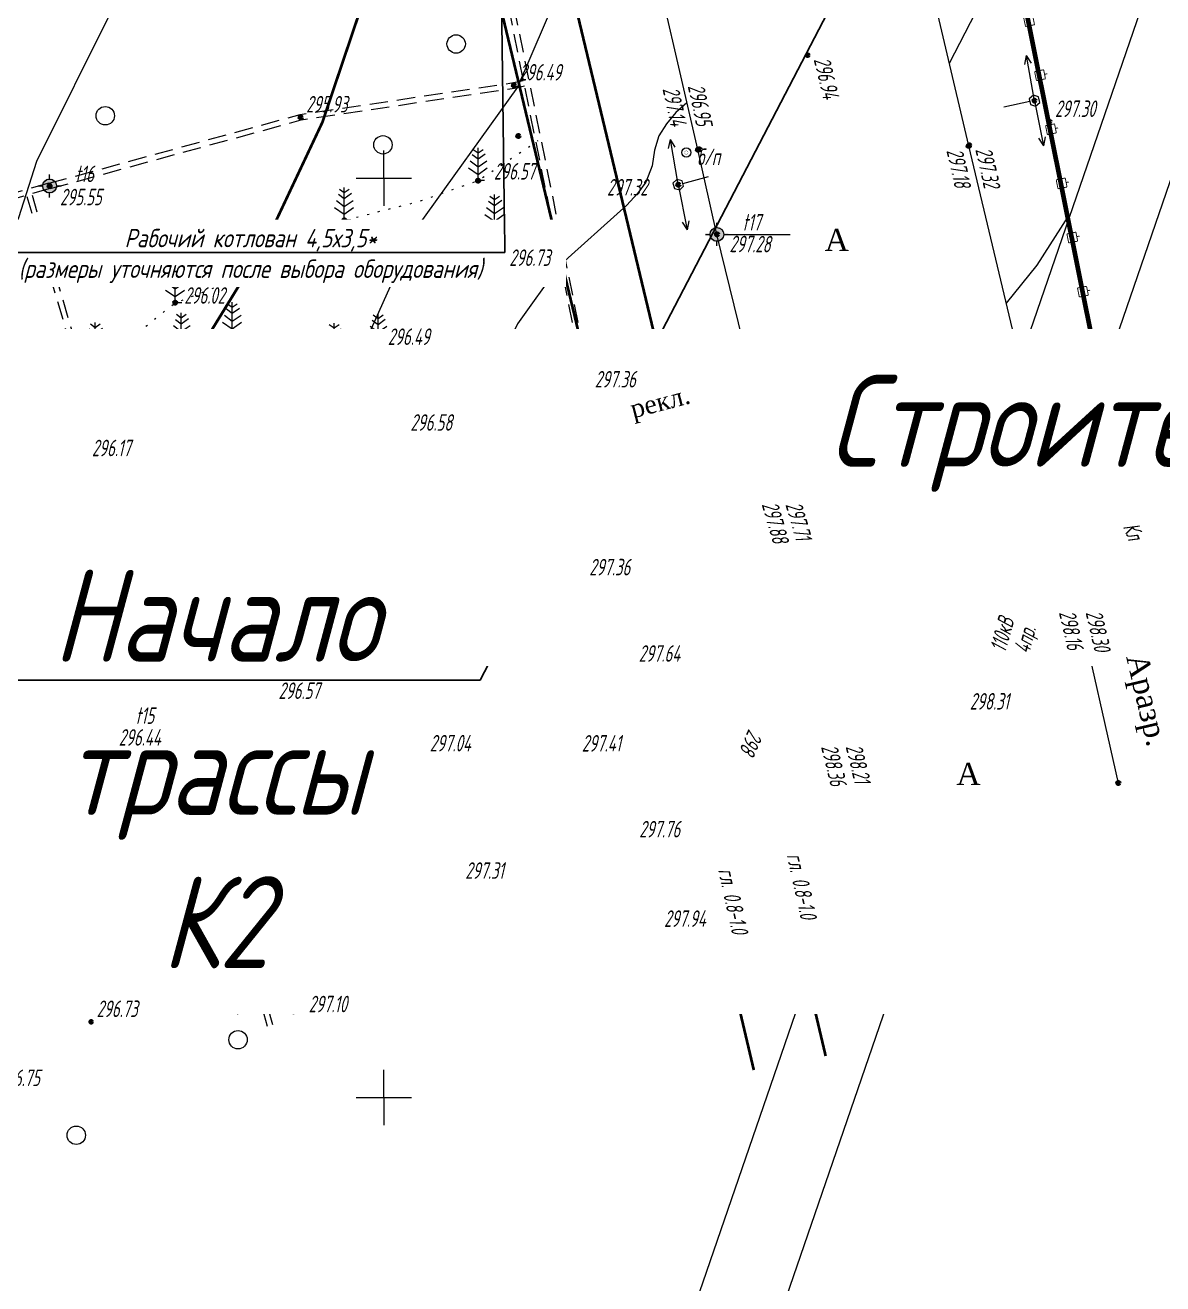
# Model space of a CAD drawing. Header units: metres. Extents: x 0 to 3282, y 0 to 1671.
# Drawn here: x 2069 to 2130.9, y 1235.3 to 1303.7 of the extents above; entities that cross this region are included whole.
import ezdxf
from ezdxf import colors
from ezdxf.entities.mleader import LeaderData, LeaderLine
from ezdxf.math import Vec2, Vec3

# ---------------------------------------------------------------- set-up
doc = ezdxf.new("R2010")
doc.units = ezdxf.units.M
doc.set_wipeout_variables(frame=1)
for name, pattern in [('71100000a', [1, 0, -1]), ('COMMUN', [6, 5, -1]), ('DASHEDX2', [1.5, 1, -0.5])]:
    doc.linetypes.add(name, pattern=pattern)
for name, color, linetype, lineweight, transparency in [('31252100', 7, 'Continuous', 18, 0.65), ('51478210', 7, 'Continuous', 18, 0.65), ('51478610', 7, 'Continuous', 18, 0.65), ('71100000', 7, 'Continuous', 18, 0.65), ('71133600', 7, 'Continuous', 18, 0.65), ('82212100', 7, 'Continuous', 18, 0.65), ('CONTOURS-LABEL', 7, 'Continuous', 18, 0.65), ('ELE_SKLAD', 7, 'Continuous', 18, 0.65), ('GEO_POINTS', 7, 'Continuous', 18, 0.65), ('Grid', 7, 'Continuous', 18, 0.65), ('Otm', 7, 'Continuous', 18, 0.65), ('R_Поверхность4_CNT-MAJ', 7, 'Continuous', 18, 0.65), ('R_Поверхность4_CNT-MIN', 7, 'Continuous', 18, 0.65), ('R_Поверхность5_CNT-MAJ', 7, 'Continuous', 18, 0.65), ('R_Поверхность5_CNT-MIN', 7, 'Continuous', 18, 0.65), ('Sit', 7, 'Continuous', 18, 0.65), ('Text', 7, 'Continuous', 18, 0.65), ('Text_com', 7, 'Continuous', 18, 0.65), ('Us_znak', 7, 'Continuous', 18, 0.65), ('Us_znak_fon', 7, 'Continuous', 18, 0.65)]:
    doc.layers.add(name, color=color, linetype=linetype, lineweight=lineweight, transparency=transparency)
doc.layers.add('НВ текст', color=213, linetype='Continuous', lineweight=13)
doc.styles.add('eskd', font='ESKD1.shx', dxfattribs={"width": 1.2, "oblique": 15})
doc.styles.get("Standard").update_dxf_attribs({"font": 'GOST_0.TTF', "oblique": 15})
doc.styles.add('style1', font='times.ttf', dxfattribs={"height": 1})
doc.linetypes.add('ПОДЗ_ЛИНИИ_СВЯЗИ', pattern='A,4.8,-0.2,[133,ltypeshp.shx,S=0.2,R=0,X=-0.2,Y=0],-0.2,4.8,-2', length=12)
doc.dimstyles.new('ISO-25', dxfattribs={"dimtxt": 2.5, "dimasz": 2.5, "dimexe": 1.25, "dimexo": 0.625, "dimtad": 1, "dimtxsty": 'Standard', "dimcen": 2.5, "dimadec": 0, "dimazin": 0, "dimtfac": 1, "dimtmove": 0, "dimatfit": 3, "dimfxl": 1, "dimarcsym": 0})
picture_1 = doc.add_image_def('image1.png', size_in_pixel=(630, 728))

# ---------------------------------------------------------------- blocks, each defined once
blk = doc.blocks.new('71133600')
for p, q in [((-0.52, 3.39), (0, 3.02)), ((0, 3.02), (0.55, 3.39)), ((-0.86, 2.16), (0, 1.51)), ((0, 1.51), (0.96, 2.16))]:
    blk.add_line(p, q)
for points in [[(-0.64, 2.84), (0, 2.37), (0, 2.37), (0.78, 2.93)], [(0.71, 0), (0, 0), (0, 3.55)], [(-1.05, 1.38), (0, 0.67), (1, 1.38)]]:
    blk.add_lwpolyline(points)
at = {"style": 'eskd', "oblique": 15}
blk.add_attdef('Z', (2.03, -0.19), '', height=2, dxfattribs=at)
blk = doc.blocks.new('51478210')
for p, q in [((0.05, 0.51), (0.05, 3.41)), ((-0.25, 0.52), (-0.55, 0)), ((0.35, 0.52), (-0.25, 0.52)), ((0, 0.05), (0.1, 0.05)), ((0, -0.05), (0, 0.05)), ((0.1, 0.05), (0.1, -0.05)), ((0.65, 0), (0.35, 0.52)), ((-0.55, 0), (-0.25, -0.52)), ((-0.25, -0.52), (0.35, -0.52)), ((0.1, -0.05), (0, -0.05)), ((0.35, -0.52), (0.65, 0))]:
    blk.add_line(p, q)
at = {"style": 'eskd', "oblique": 15}
blk.add_attdef('Z', (1.22, -0.87), '', height=2, dxfattribs=at)
blk = doc.blocks.new('51478610')
at = {"style": 'eskd', "oblique": 15}
blk.add_attdef('Z', (1.11, -0.78), '', height=2, dxfattribs=at)
at = {"color": 7}
blk.add_wipeout([(0.5, 0.05), (0.48, 0.15), (0.44, 0.24), (0.39, 0.32), (0.32, 0.39), (0.24, 0.44), (0.15, 0.48), (0.05, 0.5), (-0.05, 0.5), (-0.15, 0.48), (-0.24, 0.44), (-0.32, 0.39), (-0.39, 0.32), (-0.44, 0.24), (-0.48, 0.15), (-0.5, 0.05), (-0.5, -0.05), (-0.48, -0.15), (-0.44, -0.24), (-0.39, -0.32), (-0.32, -0.39), (-0.24, -0.44), (-0.15, -0.48), (-0.05, -0.5), (0.05, -0.5), (0.15, -0.48), (0.24, -0.44), (0.32, -0.39), (0.39, -0.32), (0.44, -0.24), (0.48, -0.15), (0.5, -0.05)], dxfattribs=at)
at = {"color": 7, "const_width": 0.375}
blk.add_lwpolyline([(0.01, 0.01, 1), (-0.01, -0.01, 1), (0.01, 0.01)], format="xyb", close=True, dxfattribs=at)
blk.add_circle((0, 0), 0.5)
blk = doc.blocks.new('31252100a')
blk.add_circle((0, 0), 1)
blk = doc.blocks.new('GRID')
at = {"layer": 'Grid', "color": 104}
blk.add_line((-1.5, 0), (1.5, 0), dxfattribs=at)
for points in [[(0, 0), (0, 1.5)], [(0, 0), (0, -1.5)]]:
    blk.add_lwpolyline(points, dxfattribs=at)
blk = doc.blocks.new('NAPR')
at = {"layer": 'Us_znak', "color": 0, "linetype": 'Continuous', "lineweight": -2}
for p in [(-0.191, 2.038), (0.189, 2.037)]:
    blk.add_line(p, (0, 2.5), dxfattribs=at)
blk.add_lwpolyline([(0, 0), (0, 2.5)], dxfattribs=at)
blk = doc.blocks.new('KOVER')
at = {"layer": 'Us_znak', "lineweight": -2}
blk.add_hatch(color=0, dxfattribs=at).paths.add_polyline_path([(-0.21, 0, 1), (0.21, 0, 1)])
at = {"layer": 'Us_znak_fon', "true_color": 0xffffff}
blk.add_hatch(color=7, dxfattribs=at).paths.add_polyline_path([(-0.26, 0, 1), (0.26, 0, 1)])
at = {"layer": 'Us_znak', "color": 0, "lineweight": -2}
blk.add_circle((0, 0), 0.21, dxfattribs=at)
blk = doc.blocks.new('POINT')
at = {"layer": 'Us_znak', "linetype": 'Continuous', "lineweight": -2}
h = blk.add_hatch(color=0, dxfattribs=at)
edge = h.paths.add_edge_path()
edge.add_arc((0, 0), 0.05, 0, 360)
at = {"layer": 'Us_znak_fon', "linetype": 'Continuous', "true_color": 0xffffff}
blk.add_hatch(color=7, dxfattribs=at).paths.add_polyline_path([(-0.422, 0.05, -0.346708), (-0.05, 0.422), (-0.05, 0.625), (0.05, 0.625), (0.05, 0.422, -0.346708), (0.422, 0.05), (0.625, 0.05), (0.625, -0.05), (0.422, -0.05, -0.346708), (0.05, -0.422), (0.05, -0.625), (-0.05, -0.625), (-0.05, -0.422, -0.346708), (-0.422, -0.05), (-0.625, -0.05), (-0.625, 0.05)])
at = {"layer": 'Us_znak', "color": 0, "linetype": 'Continuous', "lineweight": -2}
for p, q in [((-0.625, 0), (-0.375, 0)), ((0, 0.375), (0, 0.625)), ((0.375, 0), (0.625, 0)), ((0, -0.625), (0, -0.375))]:
    blk.add_line(p, q, dxfattribs=at)
for radius in [0.375, 0.05]:
    blk.add_circle((0, 0), radius, dxfattribs=at)
blk = doc.blocks.new('*U92')
at = {"layer": '82212100', "linetype": 'Continuous', "ltscale": 0.5}
for points in [[(5192535.699, 4968905.627, 1), (5192535.709, 4968905.578, 1)], [(5192536.293, 4968902.687, 1), (5192536.302, 4968902.637, 1)], [(5192536.872, 4968899.743, 1), (5192536.882, 4968899.694, 1)], [(5192537.452, 4968896.8, 1), (5192537.462, 4968896.751, 1)], [(5192538.032, 4968893.856, 1), (5192538.042, 4968893.807, 1)], [(5192538.612, 4968890.913, 1), (5192538.622, 4968890.864, 1)], [(5192539.192, 4968887.969, 1), (5192539.201, 4968887.92, 1)], [(5192539.982, 4968885.086, 1), (5192540, 4968885.039, 1)], [(5192541.032, 4968882.275, 1), (5192541.05, 4968882.228, 1)], [(5192542.082, 4968879.465, 1), (5192542.1, 4968879.418, 1)]]:
    blk.add_hatch(color=256, dxfattribs=at).paths.add_polyline_path(points, flags=0)
at = {"layer": '82212100', "linetype": 'Continuous', "ltscale": 0.5, "const_width": 0.05}
for points in [[(5192534.914, 4968908.249), (5192534.814, 4968908.739)], [(5192535.404, 4968908.348), (5192534.914, 4968908.249)], [(5192535.305, 4968908.838), (5192535.404, 4968908.348)], [(5192535.41, 4968905.798), (5192535.9, 4968905.897)], [(5192535.509, 4968905.308), (5192535.41, 4968905.798)], [(5192535.9, 4968905.897), (5192535.999, 4968905.407)], [(5192535.949, 4968905.652), (5192536.096, 4968905.682)], [(5192535.999, 4968905.407), (5192535.509, 4968905.308)], [(5192536.004, 4968902.859), (5192536.494, 4968902.956)], [(5192536.101, 4968902.368), (5192536.004, 4968902.859)], [(5192536.494, 4968902.956), (5192536.591, 4968902.465)], [(5192536.591, 4968902.465), (5192536.101, 4968902.368)], [(5192536.543, 4968902.71), (5192536.69, 4968902.739)], [(5192536.584, 4968899.916), (5192537.074, 4968900.012)], [(5192536.68, 4968899.425), (5192536.584, 4968899.916)], [(5192537.171, 4968899.522), (5192536.68, 4968899.425)], [(5192537.074, 4968900.012), (5192537.171, 4968899.522)], [(5192537.123, 4968899.767), (5192537.27, 4968899.796)], [(5192537.164, 4968896.972), (5192537.654, 4968897.069)], [(5192537.26, 4968896.482), (5192537.164, 4968896.972)], [(5192537.654, 4968897.069), (5192537.751, 4968896.578)], [(5192537.702, 4968896.823), (5192537.85, 4968896.852)], [(5192537.751, 4968896.578), (5192537.26, 4968896.482)], [(5192537.743, 4968894.029), (5192538.234, 4968894.125)], [(5192537.84, 4968893.538), (5192537.743, 4968894.029)], [(5192538.234, 4968894.125), (5192538.331, 4968893.635)], [(5192538.282, 4968893.88), (5192538.429, 4968893.909)], [(5192538.331, 4968893.635), (5192537.84, 4968893.538)], [(5192538.323, 4968891.085), (5192538.814, 4968891.182)], [(5192538.814, 4968891.182), (5192538.91, 4968890.691)], [(5192538.42, 4968890.595), (5192538.323, 4968891.085)], [(5192538.91, 4968890.691), (5192538.42, 4968890.595)], [(5192538.862, 4968890.937), (5192539.009, 4968890.966)], [(5192538.903, 4968888.142), (5192539.394, 4968888.238)], [(5192539, 4968887.651), (5192538.903, 4968888.142)], [(5192539.49, 4968887.748), (5192539, 4968887.651)], [(5192539.394, 4968888.238), (5192539.49, 4968887.748)], [(5192539.442, 4968887.993), (5192539.589, 4968888.022)], [(5192539.669, 4968885.209), (5192540.138, 4968885.384)], [(5192539.844, 4968884.74), (5192539.669, 4968885.209)], [(5192540.138, 4968885.384), (5192540.313, 4968884.915)], [(5192540.225, 4968885.15), (5192540.366, 4968885.202)], [(5192540.313, 4968884.915), (5192539.844, 4968884.74)], [(5192540.719, 4968882.399), (5192541.188, 4968882.574)], [(5192540.894, 4968881.93), (5192540.719, 4968882.399)], [(5192541.188, 4968882.574), (5192541.363, 4968882.105)], [(5192541.275, 4968882.339), (5192541.416, 4968882.392)], [(5192541.363, 4968882.105), (5192540.894, 4968881.93)], [(5192541.769, 4968879.588), (5192542.238, 4968879.763)], [(5192541.944, 4968879.12), (5192541.769, 4968879.588)], [(5192542.238, 4968879.763), (5192542.413, 4968879.295)], [(5192542.325, 4968879.529), (5192542.466, 4968879.582)], [(5192542.413, 4968879.295), (5192541.944, 4968879.12)]]:
    blk.add_lwpolyline(points, dxfattribs=at)
at = {"layer": '82212100', "linetype": 'Continuous', "ltscale": 0.5}
for points in [[(5192535.655, 4968905.848, 0.1, 0.1, 0), (5192535.159, 4968908.298, 0.1, 0.1, 0)], [(5192536.249, 4968902.907, 0.1, 0.1, 0), (5192536.217, 4968903.07, 0.1, 0.1, 0), (5192535.754, 4968905.358, 0, 0, 0)], [(5192536.829, 4968899.964, 0.1, 0.1, 0), (5192536.346, 4968902.417, 0.1, 0.1, 0)], [(5192537.409, 4968897.02, 0.1, 0.1, 0), (5192536.926, 4968899.473, 0.1, 0.1, 0)], [(5192537.989, 4968894.077, 0.1, 0.1, 0), (5192537.505, 4968896.53, 0.1, 0.1, 0)], [(5192538.568, 4968891.134, 0.1, 0.1, 0), (5192538.085, 4968893.586, 0.1, 0.1, 0)], [(5192539.148, 4968888.19, 0.1, 0.1, 0), (5192538.665, 4968890.643, 0.1, 0.1, 0)], [(5192539.903, 4968885.296, 0.1, 0.1, 0), (5192539.512, 4968886.344, 0.1, 0.1, 0), (5192539.245, 4968887.7, 0, 0, 0)], [(5192540.953, 4968882.486, 0.1, 0.1, 0), (5192540.078, 4968884.828, 0.1, 0.1, 0)], [(5192542.003, 4968879.676, 0.1, 0.1, 0), (5192541.128, 4968882.018, 0.1, 0.1, 0)], [(5192543.053, 4968876.866, 0.1, 0.1, 0), (5192542.178, 4968879.207, 0.1, 0.1, 0)]]:
    blk.add_lwpolyline(points, format="xyseb", dxfattribs=at)
blk = doc.blocks.new('_None')
blk = doc.blocks.new('*D195')
at = {"color": 0, "lineweight": -2, "transparency": 16777216}
for p, q in [((1994.296, 1277.323), (1989.479, 1275.003)), ((1994.878, 1277.373), (2000.018, 1275.899))]:
    blk.add_line(p, q, dxfattribs=at)
blk.add_arc((1994.578, 1277.459), 5.034, 219.98054, 329.74011, dxfattribs=at)
at = {"color": 0, "transparency": 16777216}
for points in [[(1998.734, 1275.004), (1999.118, 1274.84), (1999.417, 1276.071)], [(1990.545, 1274.111), (1990.895, 1274.337), (1990.042, 1275.274)]]:
    blk.add_solid(points, dxfattribs=at)
at = {"layer": 'Defpoints', "color": 0, "transparency": 16777216}
for p in [(2084.221, 1320.635, 292.988), (1992.438, 1278.072, 291.13), (1994.578, 1277.459, 291.193), (1994.578, 1277.459, 291.193), (1993.006, 1272.676)]:
    blk.add_point(p, dxfattribs=at)
at = {"color": 0, "transparency": 16777216, "insert": (1994.925, 1273.377), "char_height": 1.25, "attachment_point": 5, "rotation": 4.86032}
blk.add_mtext('138°', dxfattribs=at)

msp = doc.modelspace()

# ---------------------------------------------------------------- hatches: boundary and pattern name
at = {"layer": 'Sit'}
h = msp.add_hatch(color=256, dxfattribs=at)
h.dxf.hatch_style = 1
h.paths.add_polyline_path([(2100.24, 1282.944), (2106.009, 1284.573), (2106.062, 1284.431), (2100.293, 1282.802)])

# ---------------------------------------------------------------- linework, layer by layer
at = {"color": 192, "linetype": 'ПОДЗ_ЛИНИИ_СВЯЗИ', "lineweight": 60, "ltscale": 0.4, "const_width": 0.15, "elevation": 294.927, "flags": 128}
msp.add_lwpolyline([(2082.815, 1374.643), (2087.359, 1353.294), (2107.579, 1268.983), (2112.6, 1247.681)], dxfattribs=at)
at = {"color": 192, "linetype": 'ПОДЗ_ЛИНИИ_СВЯЗИ', "lineweight": 60, "ltscale": 0.4, "const_width": 0.15, "flags": 128}
msp.add_lwpolyline([(2078.904, 1373.881), (2083.448, 1352.533), (2103.668, 1268.222), (2108.69, 1246.919)], dxfattribs=at)
at = {"layer": '71100000', "linetype": '71100000a', "ltscale": 0.5, "elevation": 296.242, "flags": 128}
msp.add_lwpolyline([(2071.841, 1285.77), (2072.859, 1285.802), (2075.336, 1287.144), (2077.209, 1288.649), (2079.665, 1289.592), (2081.845, 1289.82), (2084.871, 1291.842), (2086.408, 1293.136), (2090.441, 1294.152), (2093.686, 1295.292), (2096.962, 1297.471)], dxfattribs=at)
at = {"layer": 'GEO_POINTS', "lineweight": 60}
for centre in [(2111.62, 1302.112, 296.944), (2095.64, 1300.476, 296.487), (2123.962, 1299.639, 297.299), (2084.036, 1298.739, 295.925), (2124.776, 1298.492, 297.3), (2095.88, 1297.723, 296.565), (2120.377, 1297.18, 297.185), (2120.418, 1297.219, 297.322), (2105.019, 1296.819, 297.061), (2105.644, 1296.976, 297.138), (2105.724, 1296.99, 296.952), (2093.686, 1295.292, 296.574), (2070.376, 1294.999, 295.548), (2104.58, 1295.072, 297.323), (2086.408, 1293.136, 296.181), (2094.584, 1292.756, 296.694), (2106.683, 1292.368, 297.276), (2086.787, 1290.963, 296.197), (2094.706, 1290.665, 296.732), (2081.845, 1289.82, 296.094), (2077.209, 1288.649, 296.02), (2080.316, 1286.898, 296.174), (2077.54, 1286.326, 296.163), (2088.248, 1286.288, 296.487), (2072.859, 1285.802, 295.826), (2085.854, 1285.767, 296.354), (2075.222, 1285.384, 296.011), (2083.044, 1285.237, 296.222), (2090.809, 1284.791, 296.575), (2106.009, 1284.501, 297.614), (2075.863, 1283.477, 296.014), (2078.185, 1283.822, 296.149), (2088.799, 1283.976, 296.538), (2096.639, 1283.492, 297.227), (2099.739, 1283.78, 297.355), (2116.064, 1283.507, 297.668), (2123.491, 1284.086, 297.67), (2123.578, 1284.09, 297.846), (2094.283, 1282.808, 296.893), (2100.24, 1282.872, 297.428), (2101.035, 1283.201, 297.487), (2081.495, 1282.321, 296.263), (2078.594, 1281.593, 296.216), (2089.133, 1281.689, 296.581), (2128.071, 1281.766, 297.952), (2076.765, 1281.018, 296.173), (2110.2, 1278.015, 297.711), (2110.12, 1277.985, 297.879), (2129.053, 1273.98, 298.086), (2085.871, 1273.756, 296.616), (2098.98, 1273.805, 297.356), (2130.438, 1272.964, 298.081), (2130.644, 1273.023, 298.05), (2126.35, 1272.084, 298.157), (2126.412, 1272.138, 298.3), (2078.935, 1271.586, 296.464), (2076.312, 1270.505, 296.242), (2083.903, 1270.679, 296.684), (2096.844, 1270.838, 297.213), (2111.478, 1269.803, 298.589), (2081.456, 1269.696, 296.578), (2091.811, 1269.583, 296.909), (2099.888, 1269.593, 297.48), (2087.041, 1268.634, 296.806), (2097.176, 1268.91, 297.197), (2102.128, 1268.864, 297.637), (2082.241, 1267.121, 296.567), (2080.107, 1266.821, 296.598), (2098.058, 1266.47, 297.312), (2120.139, 1266.261, 298.314), (2078.044, 1265.56, 296.438), (2082.675, 1265.076, 296.648), (2095.33, 1265.544, 297.305), (2113.312, 1264.705, 298.359), (2113.37, 1264.815, 298.209), (2088.363, 1263.904, 296.944), (2090.589, 1264.265, 297.036), (2098.475, 1264.215, 297.415), (2095.872, 1263.19, 297.315), (2083.124, 1262.724, 296.756), (2128.519, 1262.524, 298.474), (2081.25, 1262.192, 296.711), (2083.693, 1260.056, 296.828), (2101.695, 1259.553, 297.762), (2089.154, 1259.099, 297.162), (2096.573, 1258.49, 297.431), (2084.26, 1257.801, 296.864), (2082.111, 1256.999, 296.817), (2089.917, 1257.054, 297.095), (2092.311, 1257.372, 297.314), (2100.118, 1257.025, 297.602), (2082.729, 1255.01, 296.959), (2102.894, 1254.918, 297.943), (2081.03, 1254.225, 296.735), (2085.513, 1253.271, 297.091), (2083.313, 1252.268, 297.012), (2083.65, 1250.109, 297.103), (2072.64, 1249.54, 296.734)]:
    msp.add_circle(centre, 0.06, dxfattribs=at)
at = {"layer": 'R_Поверхность4_CNT-MAJ', "color": 32, "const_width": 0.15, "elevation": 298, "flags": 128}
msp.add_lwpolyline([(2131.009, 1273.212), (2129.395, 1276.371), (2128.925, 1278.383), (2128.285, 1279.449), (2127.922, 1279.597), (2127.676, 1279.544), (2127.438, 1279.462), (2127.094, 1279.068), (2126.642, 1278.359), (2125.417, 1276.003)], dxfattribs=at)
at = {"layer": 'R_Поверхность4_CNT-MIN', "color": 32, "flags": 128}
for points, elevation in [([(2122.945, 1307.537), (2121.03, 1304.966), (2119.321, 1301.666)], 297), ([(2125.788, 1293.358), (2124.081, 1290.699), (2122.411, 1288.629)], 297.5), ([(2130.566, 1273.006), (2130.654, 1273.028)], 294.5)]:
    msp.add_lwpolyline(points, dxfattribs=dict(at, elevation=elevation))
at = {"layer": 'R_Поверхность5_CNT-MAJ', "color": 32, "elevation": 296, "flags": 128}
msp.add_lwpolyline([(2094.841, 1326.976, 0.15, 0.15, 0), (2085.219, 1298.464, 0.15, 0.15, 0), (2082.214, 1292.079, 0.15, 0.15, 0), (2074.235, 1279.077, 0.15, 0.15, 0), (2073.417, 1276.069, 0.15, 0.15, 0), (2072.395, 1274.415, 0.15, 0.15, 0), (2071.405, 1273.421, 0.15, 0.15, 0), (2070.112, 1272.352, 0.15, 0.15, 0), (2066.806, 1270.037, 0.15, 0.15, 0), (2052.713, 1261.317, 0.15, 0.15, 0), (2049.902, 1259.341, 0.15, 0.15, 0), (2045.997, 1256.669, 0.15, 0.15, 0), (2045.218, 1256.047, 0.15, 0.15, 0), (2044.585, 1255.46, 0.15, 0.15, 0), (2044.131, 1254.914, 0.15, 0.15, 0), (2044.012, 1254.666, 0.15, 0.15, 0), (2040.85, 1252.054, 0.15, 0.15, 0), (2040.525, 1251.814, 0.15, 0.15, 0), (2039.853, 1251.2, 0.15, 0.15, 0), (2038.462, 1249.685, 0.15, 0.15, 0), (2034.932, 1245.564, 0.15, 0.15, 0)], format="xyseb", dxfattribs=at)
at = {"layer": 'R_Поверхность5_CNT-MAJ', "color": 32, "const_width": 0.15, "elevation": 298, "flags": 128}
msp.add_lwpolyline([(2111.308, 1273.171), (2111.105, 1272.961), (2110.874, 1272.406), (2110.352, 1270.582), (2109.255, 1266.297), (2105.137, 1257.037)], dxfattribs=at)
at = {"layer": 'R_Поверхность5_CNT-MIN', "color": 32, "flags": 128}
for points, elevation in [([(2095.376, 1339.861), (2094.81, 1340.592), (2094.119, 1341.258), (2093.425, 1341.723), (2092.845, 1341.849), (2092.378, 1341.434), (2091.637, 1339.844), (2090.257, 1337.68), (2069.663, 1296.334), (2066.267, 1285.775), (2065.417, 1284.09), (2064.309, 1282.486), (2063.187, 1281.259), (2061.878, 1280.091), (2060.414, 1278.973), (2057.132, 1276.847), (2046.584, 1270.69), (2039.698, 1265.741), (2038.101, 1263.774), (2037.526, 1263.174), (2036.891, 1262.654), (2036.109, 1262.294), (2034.312, 1261.886)], 295.5), ([(2098.836, 1307.395), (2095.826, 1300.376), (2090.347, 1292.727), (2081.737, 1273.579), (2081.082, 1270.202), (2079.281, 1265.73), (2078.977, 1263.939), (2078.663, 1263.209), (2078.165, 1262.832), (2077.55, 1262.575), (2076.919, 1262.226), (2076.301, 1261.662), (2074.389, 1259.527), (2067.55, 1253.79), (2065.733, 1252.501), (2060.79, 1249.225), (2060.007, 1248.598), (2059.372, 1247.991), (2058.919, 1247.408), (2058.683, 1246.856), (2058.661, 1245.998), (2058.976, 1245.187), (2059.629, 1244.421), (2060.62, 1243.702)], 296.5), ([(2105.054, 1299.531), (2104.449, 1298.991), (2103.937, 1298.387), (2103.519, 1297.719), (2103.284, 1296.941), (2103.152, 1296.094), (2102.815, 1295.208), (2102.37, 1294.596), (2101.782, 1293.957), (2098.061, 1290.615), (2095.837, 1287.497), (2092.939, 1281.391), (2092.26, 1279.542), (2091.788, 1277.823), (2091.25, 1275.125), (2090.335, 1269.614), (2089.326, 1267.108), (2087.218, 1258.519), (2086.199, 1255.142), (2085.82, 1254.377), (2085.336, 1253.666), (2084.769, 1252.984), (2084.153, 1252.346), (2082.915, 1251.264), (2082.136, 1250.711), (2081.353, 1250.273), (2080.568, 1249.95)], 297), ([(2108.494, 1284.978), (2108.236, 1286.031), (2107.935, 1286.735), (2107.64, 1286.857), (2107.467, 1286.841), (2106.927, 1286.617), (2106.198, 1286.077), (2105.4, 1285.386), (2104.586, 1284.598), (2103.813, 1283.766), (2103.134, 1282.942), (2102.604, 1282.18), (2101.946, 1280.538), (2101.676, 1279.69), (2099.479, 1268.756), (2098.916, 1266.636), (2095.603, 1256.229), (2095.237, 1255.375), (2094.873, 1254.664), (2094.16, 1253.582), (2093.45, 1252.821), (2092.743, 1252.382)], 297.5)]:
    msp.add_lwpolyline(points, dxfattribs=dict(at, elevation=elevation))
at = {"layer": 'Sit', "flags": 128}
for points, elevation in [([(2107.963, 1376.334), (2108.206, 1366.15), (2108.457, 1358.479), (2110.427, 1342.133), (2113.255, 1327.811), (2116.622, 1313.129), (2120.377, 1297.18), (2123.491, 1284.086), (2126.35, 1272.084), (2128.519, 1262.524)], 294.432), ([(2114.311, 1260.897), (2110.2, 1278.015), (2106.683, 1292.368), (2105.644, 1296.976), (2102.793, 1309.326), (2099.368, 1323.787), (2095.407, 1339.868), (2092.077, 1354.303), (2088.958, 1367.566), (2088.131, 1372.001)], 298.209), ([(2102.48, 1211.349), (2150.245, 1350.181)], 300.07), ([(2143.051, 1343.309), (2098.96, 1215.156)], 295.573), ([(2107.308, 1292.368), (2110.661, 1292.355)], 297.276), ([(2126.35, 1272.084), (2130.644, 1273.023), (2134.053, 1263.949)], 294.432), ([(2077.419, 1265.56), (2073.975, 1265.587)], 296.438)]:
    msp.add_lwpolyline(points, dxfattribs=dict(at, elevation=elevation))
at = {"layer": 'Sit', "linetype": 'DASHEDX2', "flags": 128}
for points, elevation in [([(2093.124, 1335.878), (2093.205, 1328.228), (2092.304, 1319.683), (2099.592, 1283.753), (2104.436, 1253.51)], 295.766), ([(2093.424, 1335.881), (2093.505, 1328.214), (2092.607, 1319.697), (2099.887, 1283.807), (2104.73, 1253.569)], 295.766), ([(2070.337, 1295.144), (2084.005, 1298.886), (2095.614, 1300.623), (2096.148, 1300.732)], 295.548), ([(2070.416, 1294.855), (2084.067, 1298.592), (2095.666, 1300.328), (2096.207, 1300.438)], 295.548), ([(2070.336, 1295.144), (2055.805, 1291.086), (2041.021, 1287.984), (2038.873, 1287.797)], 295.548), ([(2070.417, 1294.855), (2055.876, 1290.794), (2041.065, 1287.686), (2038.899, 1287.498)], 295.548), ([(2076.456, 1270.547), (2069.443, 1294.49)], 296.242), ([(2076.168, 1270.463), (2069.155, 1294.406)], 296.242), ([(2076.456, 1270.547), (2081.175, 1254.266), (2082.587, 1249.085)], 296.242), ([(2076.168, 1270.463), (2080.886, 1254.184), (2082.297, 1249.006)], 296.242)]:
    msp.add_lwpolyline(points, dxfattribs=dict(at, elevation=elevation))
at = {"layer": 'Sit', "elevation": 297.428, "flags": 128}
msp.add_lwpolyline([(2100.24, 1282.944), (2106.009, 1284.573), (2106.062, 1284.431), (2100.293, 1282.802)], close=True, dxfattribs=at)
at = {"layer": 'Sit', "linetype": 'COMMUN', "ltscale": 0.7, "const_width": 0.2, "elevation": 298.081, "flags": 128}
for points in [[(2129.046, 1276.954), (2128.395, 1278.821)], [(2130.438, 1272.964), (2129.719, 1275.026)], [(2130.438, 1272.964), (2130.203, 1272.595)], [(2130.434, 1272.977), (2130.8, 1272.727)]]:
    msp.add_lwpolyline(points, dxfattribs=at)

# ---------------------------------------------------------------- block references
at = {"layer": '31252100', "color": 7, "xscale": 0.5, "yscale": 0.5, "zscale": 0.5}
for p in [(2092.496, 1302.722), (2073.404, 1298.819), (2088.512, 1297.238), (2078.05, 1292.266), (2071.26, 1279.027), (2072.026, 1272.596), (2069.598, 1266.068), (2075.847, 1261.937), (2080.63, 1248.567), (2071.827, 1243.372)]:
    msp.add_blockref('31252100a', p, dxfattribs=at)
at = {"layer": '51478210', "color": 7}
for p, xscale, yscale, zscale, rotation in [((2123.968, 1299.615, 297.299), 0.4999999999999999, 0.4999999999999999, 0.4999999999999999, 101.8425104382448), ((2104.572, 1295.095, 297.323), 0.4999999999999998, 0.4999999999999998, 0.4999999999999998, 285.1514738126178), ((2129.06, 1273.957, 298.086), 0.5, 0.5, 0.5, 103.3809011653487), ((2111.472, 1269.827, 298.589), 0.4999999999999997, 0.4999999999999997, 0.4999999999999997, 283.7780849230546)]:
    msp.add_blockref('51478210', p, dxfattribs=dict(at, xscale=xscale, yscale=yscale, zscale=zscale, rotation=rotation))
at = {"layer": '71133600', "color": 7, "xscale": 0.5, "yscale": 0.5, "zscale": 0.5}
for p in [(2093.686, 1295.292, 296.574), (2086.408, 1293.136, 296.181), (2094.584, 1292.756, 296.694), (2086.787, 1290.963, 296.197), (2094.706, 1290.665, 296.732), (2081.845, 1289.82, 296.094), (2077.209, 1288.649, 296.02), (2080.316, 1286.898, 296.174), (2077.54, 1286.326, 296.163), (2088.248, 1286.288, 296.487), (2072.859, 1285.802, 295.826), (2075.222, 1285.384, 296.011), (2083.044, 1285.237, 296.222), (2085.854, 1285.767, 296.354), (2090.809, 1284.791, 296.575), (2078.185, 1283.822, 296.149), (2088.799, 1283.976, 296.538), (2075.863, 1283.477, 296.014), (2096.639, 1283.492, 297.227), (2094.283, 1282.808, 296.893), (2081.495, 1282.321, 296.263), (2078.594, 1281.593, 296.216), (2089.133, 1281.689, 296.581), (2076.765, 1281.018, 296.173), (2085.871, 1273.756, 296.616), (2098.98, 1273.805, 297.356), (2078.935, 1271.586, 296.464), (2096.844, 1270.838, 297.213), (2083.903, 1270.679, 296.684), (2081.456, 1269.696, 296.578), (2091.811, 1269.583, 296.909), (2099.888, 1269.593, 297.48), (2097.176, 1268.91, 297.197), (2087.041, 1268.634, 296.806), (2080.107, 1266.821, 296.598), (2082.241, 1267.121, 296.567), (2098.058, 1266.47, 297.312), (2095.33, 1265.544, 297.305), (2082.675, 1265.076, 296.648), (2090.589, 1264.265, 297.036), (2098.475, 1264.215, 297.415), (2088.363, 1263.904, 296.944), (2083.124, 1262.724, 296.756), (2095.872, 1263.19, 297.315), (2081.25, 1262.192, 296.711), (2083.693, 1260.056, 296.828), (2101.695, 1259.553, 297.762), (2089.154, 1259.099, 297.162), (2096.573, 1258.49, 297.431), (2084.26, 1257.801, 296.864), (2092.311, 1257.372, 297.314), (2082.111, 1256.999, 296.817), (2089.917, 1257.054, 297.095), (2100.118, 1257.025, 297.602), (2082.729, 1255.01, 296.959), (2102.894, 1254.918, 297.943), (2085.513, 1253.271, 297.091), (2083.313, 1252.268, 297.012), (2083.65, 1250.109, 297.103)]:
    msp.add_blockref('71133600', p, dxfattribs=at)
at = {"layer": '82212100', "color": 7}
msp.add_blockref('*U92', (-5190411.441, -4967604.578), dxfattribs=at)
at = {"layer": 'Grid', "color": 7, "linetype": 'Continuous'}
for p in [(2088.559, 1295.422), (2088.559, 1245.422)]:
    msp.add_blockref('GRID', p, dxfattribs=at)
at = {"layer": 'Sit', "color": 7, "linetype": 'Continuous', "xscale": -1}
for p, rotation in [((2123.962, 1299.639, 297.299), 9.875218082811275), ((2129.053, 1273.98, 298.086), 15.16824318011989), ((2111.478, 1269.803, 298.589), 9.875218082811275)]:
    msp.add_blockref('NAPR', p, dxfattribs=dict(at, rotation=rotation))
at = {"layer": 'Sit', "color": 7, "linetype": 'Continuous'}
for p, rotation in [((2123.962, 1299.639, 297.299), 191.202181379012), ((2104.58, 1295.072, 297.323), 191.202181379012), ((2129.053, 1273.98, 298.086), 196.4952064763206), ((2111.478, 1269.803, 298.589), 191.202181379012)]:
    msp.add_blockref('NAPR', p, dxfattribs=dict(at, rotation=rotation))
for name, p in [('POINT', (2070.376, 1294.999, 295.548)), ('POINT', (2106.683, 1292.368, 297.276)), ('KOVER', (2101.07, 1283.107, 297.428)), ('POINT', (2078.044, 1265.56, 296.438))]:
    msp.add_blockref(name, p, dxfattribs=at)

# ---------------------------------------------------------------- texts
at = {"layer": 'CONTOURS-LABEL', "color": 32, "oblique": 13, "width": 0.8}
msp.add_text('298', height=0.9, rotation=246.02271, dxfattribs=at).set_placement((2108.414, 1265.499, 298))
at = {"layer": 'ELE_SKLAD', "oblique": 13, "width": 0.8}
for s, p in [('t16', (2071.776, 1295.208, 294.248)), ('t17', (2108.083, 1292.577, 295.976)), ('t15', (2075.058, 1265.744, 295.138))]:
    msp.add_text(s, height=0.9, dxfattribs=at).set_placement(p)
at = {"layer": 'Otm', "oblique": 13, "width": 0.8}
for s, p in [('296.49', (2095.94, 1300.736, 296.487)), ('295.93', (2084.336, 1298.999, 295.925)), ('297.30', (2125.076, 1298.752, 297.3)), ('296.57', (2094.55, 1295.348, 296.574)), ('297.32', (2100.702, 1294.481, 297.323)), ('295.55', (2070.947, 1293.949, 295.548)), ('296.73', (2095.386, 1290.65, 296.732)), ('296.02', (2077.704, 1288.596, 296.02)), ('296.49', (2088.777, 1286.353, 296.487)), ('297.36', (2100.039, 1284.04, 297.355)), ('296.58', (2090.009, 1281.689, 296.581)), ('296.17', (2072.679, 1280.301, 296.173)), ('296.62', (2086.717, 1273.8, 296.616)), ('297.36', (2099.736, 1273.821, 297.356)), ('296.24', (2072.453, 1270.133, 296.242)), ('297.64', (2102.428, 1269.124, 297.637)), ('296.57', (2082.832, 1267.099, 296.567)), ('298.31', (2120.439, 1266.521, 298.314)), ('296.44', (2074.138, 1264.559, 296.438)), ('297.04', (2091.06, 1264.247, 297.036)), ('297.41', (2099.335, 1264.238, 297.415)), ('296.83', (2084.458, 1260.047, 296.828)), ('297.76', (2102.455, 1259.569, 297.762)), ('297.31', (2092.99, 1257.32, 297.314)), ('297.94', (2103.81, 1254.705, 297.943)), ('296.74', (2077.204, 1253.67, 296.735)), ('296.73', (2072.94, 1249.8, 296.734)), ('297.10', (2084.474, 1250.059, 297.103)), ('296.75', (2067.607, 1246.045, 296.754))]:
    msp.add_text(s, height=0.9, dxfattribs=at).set_placement(p)
for s, rotation, p in [('296.94', 283.34778, (2111.942, 1301.88, 296.944)), ('297.14', 282.10201, (2103.72, 1300.276, 297.138)), ('296.95', 282.10201, (2105.093, 1300.428, 296.952)), ('297.18', 282.61309, (2119.165, 1296.921, 297.185)), ('297.32', 282.61309, (2120.737, 1296.983, 297.322)), ('297.28', 359.61552, (2107.366, 1291.401, 297.276)), ('297.67', 283.39719, (2122.365, 1283.813, 297.67)), ('297.85', 283.39719, (2123.838, 1283.771, 297.846)), ('297.67', 286.54289, (2116.398, 1283.294, 297.668)), ('297.95', 289.16854, (2126.921, 1281.536, 297.952)), ('297.88', 285.95729, (2109.113, 1277.681, 297.879)), ('297.71', 285.95729, (2110.405, 1277.67, 297.711)), ('298.16', 282.78131, (2125.284, 1271.8, 298.157)), ('298.30', 282.78131, (2126.736, 1271.801, 298.3)), ('298.36', 283.59071, (2112.342, 1264.5, 298.359)), ('298.21', 283.59071, (2113.682, 1264.504, 298.209))]:
    msp.add_text(s, height=0.9, rotation=rotation, dxfattribs=at).set_placement(p)
at = {"layer": 'Text', "style": 'style1'}
for p in [(2112.552, 1291.471, -0.556), (2119.715, 1262.427, -0.556)]:
    msp.add_text('А', height=1.2, dxfattribs=at).set_placement(p)
for s, height, rotation, p in [('рекл.', 1, 14.58442, (2102.123, 1282.362, 286.008)), ('Аразр.', 1.2, 283.19321, (2128.94, 1269.397, -0.556))]:
    msp.add_text(s, height=height, rotation=rotation, dxfattribs=at).set_placement(p)
at = {"layer": 'Text_com', "oblique": 13, "width": 0.8}
msp.add_text('б/п', height=0.9, dxfattribs=at).set_placement((2105.607, 1296.135, -3.788))
for s, rotation, p in [('пхв100', 290.4258, (2127.034, 1278.827, 282.899)), ('Кл', 290.4258, (2128.767, 1276.481, 580.981)), ('110кВ', 74.63075, (2122.38, 1269.586)), ('4пр.', 74.63075, (2123.675, 1269.522)), ('гл. 0.8-1.0', 282.40118, (2110.467, 1258.604, 568.007)), ('гл. 0.8-1.0', 282.40118, (2106.733, 1257.792, 568.007))]:
    msp.add_text(s, height=0.9, rotation=rotation, dxfattribs=at).set_placement(p)

# ---------------------------------------------------------------- pictures from other files: only their frames are drawn
image = msp.add_image(picture_1, insert=(1887.613, 1279.375, 287.326), size_in_units=(256.833, 296.785), rotation=1.5196, dxfattribs=dict(fade=50))
image.dxf.flags = 15

# ---------------------------------------------------------------- next in the draw order: block references
at = {"layer": '51478610', "color": 7, "xscale": 0.5, "yscale": 0.5, "zscale": 0.5}
msp.add_blockref('51478610', (2105.019, 1296.819, 297.061), dxfattribs=at)

# ---------------------------------------------------------------- next in the draw order: block references
at = {"layer": 'Sit', "color": 7, "linetype": 'Continuous', "xscale": -1, "rotation": 9.875218082811275}
msp.add_blockref('NAPR', (2104.58, 1295.072, 297.323), dxfattribs=at)

# ---------------------------------------------------------------- next in the draw order: leaders
at = {"layer": 'НВ текст', "color": 0, "ltscale": 100}
ml = msp.add_multileader_mtext('Standard', dxfattribs=at)
ml.set_content('Рабочий котлован 4,5х3,5*\\P(размеры уточняются после выбора оборудования)')
ml.set_leader_properties()
ml.set_arrow_properties(name='NONE')
ml.build(insert=Vec2(0, 0))
ml.multileader.update_dxf_attribs({"has_dogleg": 0, "text_left_attachment_type": 6, "text_right_attachment_type": 6, "dogleg_length": 1, "arrow_head_size": 2})
ctx = ml.context
ctx.base_point, ctx.char_height, ctx.arrow_head_size, ctx.landing_gap_size, ctx.plane_origin = Vec3(2067.473, 1291.38), 1, 2, 1, Vec3(10417.245, -5623.143)
ctx.left_attachment, ctx.right_attachment, ctx.text_align_type = 6, 6, 1
notes = []
notes.append((ctx, [(0, (1, 1, 0), (2096.144, 1291.38), (-1, 0), 1, [(1, [(2120.916, 1325.333), (2094.853, 1314.179)], 0, [])])]))
ctx.mtext.insert, ctx.mtext.width, ctx.mtext.defined_height, ctx.mtext.alignment, ctx.mtext.flow_direction = Vec3(2081.308, 1292.665), 33.33153, 9.876, 2, 5
ctx.mtext.has_bg_fill, ctx.mtext.bg_color, ctx.mtext.bg_scale_factor, ctx.mtext.bg_transparency, ctx.mtext.use_window_bg_color = 1, -1027028792, 1.5, 0, 1
for ctx, leaders in notes:
    for number, flags, end, landing, length, lines in leaders:
        leader = LeaderData()
        leader.index, (leader.has_last_leader_line, leader.has_dogleg_vector, leader.attachment_direction) = number, flags
        leader.last_leader_point, leader.dogleg_vector, leader.dogleg_length = Vec3(end), Vec3(landing), length
        for number, points, colour, breaks in lines:
            line = LeaderLine()
            line.index, line.vertices, line.color, line.breaks = number, Vec3.list(points), colors.encode_raw_color(colour), breaks
            leader.lines.append(line)
        ctx.leaders.append(leader)

# ---------------------------------------------------------------- next in the draw order: linework, layer by layer
at = {"color": 1, "lineweight": 106}
msp.add_lwpolyline([(2183.42, 1369.27), (2121.68, 1359.307), (2124.037, 1332.617), (2118.037, 1331.764), (2128.059, 1281.825), (2135.375, 1262.218)], dxfattribs=at)

# ---------------------------------------------------------------- next in the draw order: dimensions: what is measured, and where the dimension line sits
dim = msp.add_angular_dim_2l(base=(1993.006, 1272.676), line1=((1994.578, 1277.459, 291.193), (1992.438, 1278.072, 291.13)), line2=((2084.221, 1320.635, 292.988), (1994.578, 1277.459, 291.193)), dimstyle='ISO-25', override={"dimscale": 0.5})
dim.commit()
dim.dimension.update_dxf_attribs({"geometry": '*D195', "text_midpoint": (1994.925, 1273.377)})

# ---------------------------------------------------------------- next in the draw order: leaders
at = {"layer": 'НВ текст', "color": 1, "ltscale": 100}
ml = msp.add_multileader_mtext('Standard', dxfattribs=at)
ml.set_content('Начало\\Pтрассы\\PК2', color=1)
ml.set_leader_properties()
ml.build(insert=Vec2(0, 0))
ml.multileader.update_dxf_attribs({"has_dogleg": 0, "text_left_attachment_type": 6, "text_right_attachment_type": 6, "dogleg_length": 1, "arrow_head_size": 10, "scale": 5})
ctx = ml.context
ctx.base_point, ctx.scale, ctx.char_height, ctx.arrow_head_size, ctx.landing_gap_size, ctx.plane_origin = Vec3(2064.984, 1268.131, 0.94), 5, 5, 10, 5, Vec3(10442.825, -5577.827, 0.94)
ctx.left_attachment, ctx.right_attachment, ctx.text_align_type = 6, 6, 1
notes = []
notes.append((ctx, [(0, (1, 1, 0), (2098.798, 1268.131, 0.94), (-1, 0), 5, [(1, [(2130.353, 1338.302, 0.94)], 0, [])])]))
ctx.mtext.insert, ctx.mtext.width, ctx.mtext.defined_height, ctx.mtext.alignment, ctx.mtext.flow_direction = Vec3(2079.391, 1274.131, 0.94), 17.84901, 11.041, 2, 5
ctx.mtext.has_bg_fill, ctx.mtext.bg_color, ctx.mtext.bg_scale_factor, ctx.mtext.bg_transparency, ctx.mtext.use_window_bg_color = 1, -1027028792, 1.5, 0, 1
for ctx, leaders in notes:
    for number, flags, end, landing, length, lines in leaders:
        leader = LeaderData()
        leader.index, (leader.has_last_leader_line, leader.has_dogleg_vector, leader.attachment_direction) = number, flags
        leader.last_leader_point, leader.dogleg_vector, leader.dogleg_length = Vec3(end), Vec3(landing), length
        for number, points, colour, breaks in lines:
            line = LeaderLine()
            line.index, line.vertices, line.color, line.breaks = number, Vec3.list(points), colors.encode_raw_color(colour), breaks
            leader.lines.append(line)
        ctx.leaders.append(leader)

# ---------------------------------------------------------------- next in the draw order: leaders
ml = msp.add_multileader_mtext('Standard', dxfattribs=at)
ml.set_content('Строительна площадка\\PМечети', color=1)
ml.set_leader_properties()
ml.build(insert=Vec2(0, 0))
ml.multileader.update_dxf_attribs({"has_dogleg": 0, "text_left_attachment_type": 6, "text_right_attachment_type": 6, "dogleg_length": 1, "arrow_head_size": 10, "scale": 5})
ctx = ml.context
ctx.base_point, ctx.scale, ctx.char_height, ctx.arrow_head_size, ctx.landing_gap_size, ctx.plane_origin = Vec3(2119.725, 1278.723), 5, 5, 10, 5, Vec3(10499.716, -5677.02)
ctx.left_attachment, ctx.right_attachment, ctx.text_align_type = 6, 6, 1
notes = []
notes.append((ctx, [(0, (0, 0, 0), (0, 0), (1, 0), 1, [])]))
ctx.mtext.insert, ctx.mtext.width, ctx.mtext.defined_height, ctx.mtext.alignment, ctx.mtext.flow_direction = Vec3(2142.009, 1284.723), 32.33061, 11.625, 2, 5
ctx.mtext.has_bg_fill, ctx.mtext.bg_color, ctx.mtext.bg_scale_factor, ctx.mtext.bg_transparency, ctx.mtext.use_window_bg_color = 1, -1027028792, 1.5, 0, 1
for ctx, leaders in notes:
    for number, flags, end, landing, length, lines in leaders:
        leader = LeaderData()
        leader.index, (leader.has_last_leader_line, leader.has_dogleg_vector, leader.attachment_direction) = number, flags
        leader.last_leader_point, leader.dogleg_vector, leader.dogleg_length = Vec3(end), Vec3(landing), length
        for number, points, colour, breaks in lines:
            line = LeaderLine()
            line.index, line.vertices, line.color, line.breaks = number, Vec3.list(points), colors.encode_raw_color(colour), breaks
            leader.lines.append(line)
        ctx.leaders.append(leader)

doc.saveas('drawing.dxf')
